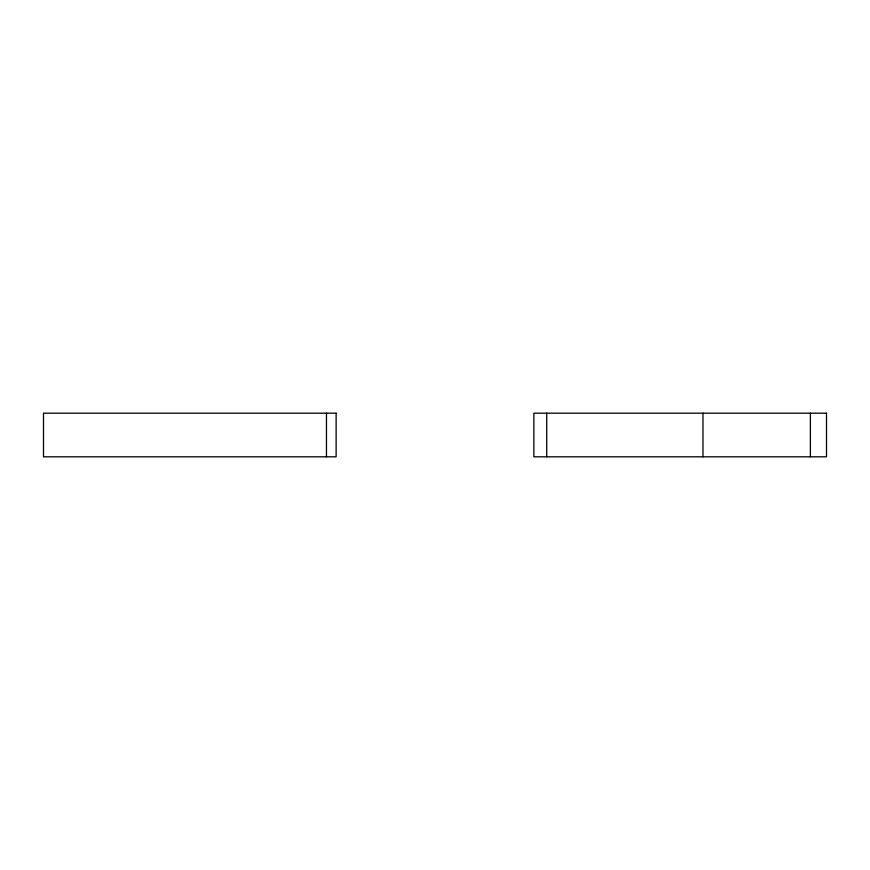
<?xml version="1.0" encoding="UTF-8"?>
<svg xmlns="http://www.w3.org/2000/svg" width="870" height="870" viewBox="0 0 870 870"><rect width="100%" height="100%" fill="white"/><g stroke="black" fill="none" stroke-linecap="round" stroke-linejoin="round"><path stroke-width="1.3" d="M810.383 413.185L810.383 456.815M702.971 413.185L702.971 456.815M546.719 413.185L546.719 456.815M326.467 413.185L326.467 456.815M336.124 413.185L43.5 413.185L43.5 456.815L336.124 456.815L336.124 413.185M826.5 413.185L533.875 413.185L533.875 456.815L826.5 456.815L826.5 413.185"/></g></svg>
